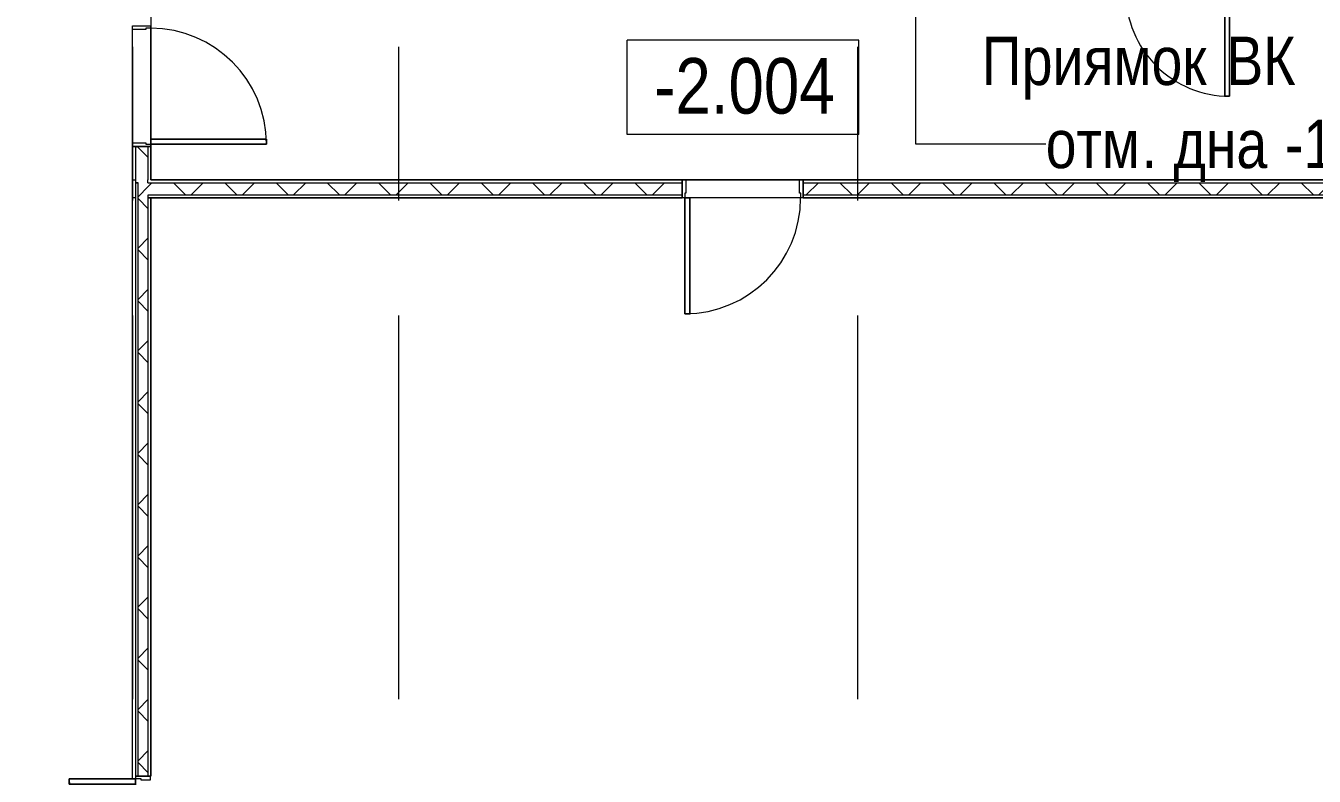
# Model space of a CAD drawing. Header units: millimetres. Extents: x 48966 to 155647, y -43515 to 30475.
# Drawn here: x 103448 to 114112, y 13032 to 19242 of the extents above; entities that cross this region are included whole.
import ezdxf

# ---------------------------------------------------------------- set-up
doc = ezdxf.new("R2010")
doc.units = ezdxf.units.MM
doc.linetypes.add('Осевые', pattern=[6350, 1270, -952.5, 3175, -952.5])
for name, color, linetype, lineweight in [('Двери', 7, 'Continuous', 9), ('Каркас_Импост', 7, 'Continuous', 9), ('Марки помещений', 7, 'Continuous', 9), ('Общие ребра', 7, 'Continuous', 9), ('Оси-2', 7, 'Осевые', 9), ('Панель', 7, 'Continuous', 9), ('Перекрытия', 7, 'Continuous', 9), ('Стены', 7, 'Continuous', 9), ('Стены-1', 7, 'Continuous', 18), ('Текстовые примечания', 7, 'Continuous', 9), ('Штриховка разреза-2', 7, 'Continuous', 9)]:
    doc.layers.add(name, color=color, linetype=linetype, lineweight=lineweight)
doc.layers.add('Перекрытия-1', color=7, linetype='Continuous', lineweight=9, true_color=0xffffff)
doc.styles.add('Arial Narrow_1', font='Arial Narrow.ttf', dxfattribs={"height": 400})
doc.styles.add('Arial Narrow_2', font='Arial Narrow.ttf', dxfattribs={"height": 460})
pattern_1 = [(45, (0, 0), (-212.132, 212.132), []), (135, (0, 0), (-212.132, -212.132), [])]

# ---------------------------------------------------------------- blocks, each defined once
blk = doc.blocks.new('Дверь - Однопольная - ДВ2_20х9-6240718-План -2-го этажа на отм_ -16_650')
at = {"layer": 'Двери'}
for p, q in [((-389, 918), (-429, 918)), ((-429, 918), (-429, 60)), ((-389, 60), (-389, 918)), ((-429, 60), (-389, 60))]:
    blk.add_line(p, q, dxfattribs=at)
blk.add_arc((-429, 60), 858, 360, 90, dxfattribs=at)
at = {"layer": 'Каркас_Импост'}
for p, q in [((-430, 60), (-450, 60)), ((-450, 60), (-450, -60)), ((-430, 20), (-430, 60)), ((-420, 20), (-430, 20)), ((-420, -60), (-420, 20)), ((430, 20), (420, 20)), ((420, 20), (420, -60)), ((450, 60), (430, 60)), ((430, 60), (430, 20)), ((450, -60), (450, 60)), ((-450, -60), (-420, -60)), ((420, -60), (450, -60))]:
    blk.add_line(p, q, dxfattribs=at)
at = {"layer": 'Панель'}
for p, q in [((-429, 918), (-389, 918)), ((-429, 60), (-429, 918)), ((-389, 918), (-389, 60)), ((-389, 60), (-429, 60))]:
    blk.add_line(p, q, dxfattribs=at)
blk = doc.blocks.new('Дверь - Полуторная_001 - ДВ3_20-15-6256140-План -2-го этажа на отм_ -16_650')
at = {"layer": 'Двери'}
for p, q in [((-684, 972), (-729, 972)), ((-729, 972), (-729, 62)), ((-684, 62), (-684, 972)), ((684, 62), (684, 612)), ((684, 612), (729, 612)), ((729, 612), (729, 62)), ((-729, 62), (-684, 62)), ((729, 62), (684, 62))]:
    blk.add_line(p, q, dxfattribs=at)
for centre, radius, start, end in [((-729, 62), 909, 360, 90), ((729, 62), 549, 90, 180)]:
    blk.add_arc(centre, radius, start, end, dxfattribs=at)
at = {"layer": 'Каркас_Импост'}
for p, q in [((-730, 62), (-750, 62)), ((-750, 62), (-750, -62)), ((-730, 18), (-730, 62)), ((-720, 18), (-730, 18)), ((-720, -62), (-720, 18)), ((730, 18), (720, 18)), ((720, 18), (720, -62)), ((750, 62), (730, 62)), ((730, 62), (730, 18)), ((750, -62), (750, 62)), ((-750, -62), (-720, -62)), ((720, -62), (750, -62))]:
    blk.add_line(p, q, dxfattribs=at)
at = {"layer": 'Панель'}
for p, q in [((-729, 972), (-684, 972)), ((-729, 62), (-729, 972)), ((-684, 972), (-684, 62)), ((684, 612), (684, 62)), ((729, 612), (684, 612)), ((729, 62), (729, 612)), ((-684, 62), (-729, 62)), ((684, 62), (729, 62))]:
    blk.add_line(p, q, dxfattribs=at)
blk = doc.blocks.new('Дверь - Однопольная - ДВ2__21х10-8383566-План -2-го этажа на отм_ -16_650')
at = {"layer": 'Двери'}
for p, q in [((-479, -75), (-439, -75)), ((-479, -1033), (-479, -75)), ((-439, -75), (-439, -1033)), ((-439, -1033), (-479, -1033))]:
    blk.add_line(p, q, dxfattribs=at)
blk.add_arc((-479, -75), 958, 270, 0, dxfattribs=at)
at = {"layer": 'Каркас_Импост'}
for p, q in [((-500, 75), (-470, 75)), ((-500, -75), (-500, 75)), ((-470, 75), (-470, -35)), ((470, 75), (500, 75)), ((470, -35), (470, 75)), ((500, 75), (500, -75)), ((-480, -75), (-500, -75)), ((-480, -35), (-480, -75)), ((-470, -35), (-480, -35)), ((480, -35), (470, -35)), ((480, -75), (480, -35)), ((500, -75), (480, -75))]:
    blk.add_line(p, q, dxfattribs=at)
at = {"layer": 'Панель'}
for p, q in [((-439, -75), (-479, -75)), ((-479, -75), (-479, -1033)), ((-439, -1033), (-439, -75)), ((-479, -1033), (-439, -1033))]:
    blk.add_line(p, q, dxfattribs=at)
blk = doc.blocks.new('Марка помещения_Р - Марка помещения-4575829-План -2-го этажа на отм_ -16_650')
at = {"layer": 'Марки помещений'}
for p, q in [((-4.79375, -1.95625), (-4.79375, 1.95625)), ((4.79375, 1.95625), (-4.79375, 1.95625)), ((4.79375, -1.95625), (4.79375, 1.95625)), ((4.79375, -1.95625), (-4.79375, -1.95625))]:
    blk.add_line(p, q, dxfattribs=at)

msp = doc.modelspace()

# ---------------------------------------------------------------- hatches: boundary and pattern name
at = {"layer": 'Штриховка разреза-2'}
h = msp.add_hatch(dxfattribs=at)
h.set_pattern_fill('FP_53', color=256, style=0, pattern_type=2)
h.set_pattern_definition(pattern_1)
h.paths.add_polyline_path([(104456.6, 17942.1), (104456.6, 18242.1), (104356.6, 18242.1), (104356.6, 17942.1), (104376.6, 17942.1)], flags=0)
h.paths.add_polyline_path([(104356.6, 19242.1), (104456.6, 19242.1), (104456.6, 19532.1), (104356.6, 19532.1), (104356.6, 19416.3)], flags=0)
h = msp.add_hatch(dxfattribs=at)
h.set_pattern_fill('FP_53', color=256, style=0, pattern_type=2)
h.set_pattern_definition(pattern_1)
h.paths.add_polyline_path([(104376.6, 9317.1), (104461.6, 9317.1), (104461.6, 11532), (104376.6, 11532)], flags=0)
h.paths.add_polyline_path([(104461.6, 13032), (104461.6, 17942.1), (104376.6, 17942.1), (104376.6, 13032)], flags=0)
h = msp.add_hatch(dxfattribs=at)
h.set_pattern_fill('FP_53', color=256, style=0, pattern_type=2)
h.set_pattern_definition(pattern_1)
h.paths.add_polyline_path([(116681.6, 17842.1), (116681.6, 17942.1), (109881.6, 17942.1), (109881.6, 17842.1), (114217.1, 17842.1)], flags=0)
h.paths.add_polyline_path([(108881.6, 17842.1), (108881.6, 17942.1), (104461.6, 17942.1), (104461.6, 17842.1), (107444.5, 17842.1)], flags=0)

# ---------------------------------------------------------------- linework, layer by layer
at = {"layer": 'Общие ребра'}
for p, q in [((104331.6, 18242.1), (104331.6, 17967.1)), ((104356.6, 18242.1), (104356.6, 17967.1)), ((104456.6, 18242.1), (104456.6, 17967.1)), ((104481.6, 17967.1), (104481.6, 18242.1)), ((104481.6, 18242.1), (104481.6, 17967.1)), ((104331.6, 17967.1), (104356.6, 17967.1)), ((104356.6, 17967.1), (104356.6, 17965.1)), ((104356.6, 17965.1), (104356.6, 17942.1)), ((104356.6, 17942.1), (104376.6, 17942.1)), ((104356.6, 17942.1), (104356.6, 17842.1)), ((104376.6, 17942.1), (104356.6, 17942.1)), ((104376.6, 17842.1), (104376.6, 17942.1)), ((104456.6, 17942.1), (104456.6, 17967.1)), ((104456.6, 17942.1), (104461.6, 17942.1)), ((104456.6, 17942.1), (104461.6, 17942.1)), ((104461.6, 17942.1), (108881.6, 17942.1)), ((108881.6, 17967.1), (104483.6, 17967.1)), ((116681.6, 17967.1), (109881.6, 17967.1)), ((109881.6, 17942.1), (116681.6, 17942.1)), ((104356.6, 17842.1), (104356.6, 17817.1)), ((104356.6, 17817.1), (104356.6, 17714.8)), ((104376.6, 17817.1), (104376.6, 17842.1)), ((104376.6, 17714.8), (104376.6, 17817.1)), ((104461.6, 17817.1), (104461.6, 17842.1)), ((104461.6, 17842.1), (108881.6, 17842.1)), ((104481.6, 17817.1), (104461.6, 17817.1)), ((104461.6, 17714.8), (104461.6, 17817.1)), ((104461.6, 17817.1), (104481.6, 17817.1)), ((104481.6, 13032), (104481.6, 17817.1)), ((104481.6, 17817.1), (104481.6, 13032)), ((104483.6, 17817.1), (108881.6, 17817.1)), ((109881.6, 17842.1), (116681.6, 17842.1)), ((109881.6, 17817.1), (116681.6, 17817.1)), ((104356.6, 17714.8), (104356.6, 17689.8)), ((104376.6, 17689.8), (104376.6, 17714.8)), ((104461.6, 17689.8), (104461.6, 17714.8)), ((104356.6, 17689.8), (104356.6, 13032)), ((104376.6, 13032), (104376.6, 17689.8)), ((104461.6, 13032), (104461.6, 17689.8))]:
    msp.add_line(p, q, dxfattribs=at)
at = {"layer": 'Оси-2'}
for p, q in [((104331.6, 25417.1), (104331.6, -41737.8)), ((106531.6, 25417.1), (106531.6, -41737.8)), ((110331.6, 25417.1), (110331.6, -41737.8))]:
    msp.add_line(p, q, dxfattribs=at)
at = {"layer": 'Перекрытия'}
for p, q in [((104481.6, 19517.1), (104481.6, 17967.1)), ((104481.6, 17967.1), (116681.6, 17967.1)), ((109881.6, 17967.1), (108881.6, 17967.1)), ((108881.6, 17967.1), (108881.6, 17817.1)), ((109881.6, 17817.1), (109881.6, 17967.1)), ((108881.6, 17817.1), (104481.6, 17817.1)), ((104481.6, 17817.1), (104481.6, 13032)), ((123181.6, 17817.1), (109881.6, 17817.1)), ((104481.6, 13032), (104356.6, 13032)), ((104356.6, 13032), (104356.6, 11532))]:
    msp.add_line(p, q, dxfattribs=at)
at = {"layer": 'Перекрытия-1'}
for p, q in [((104481.6, 18242.1), (104481.6, 19242.1)), ((104331.6, 13011), (104331.6, 18242.1)), ((104331.6, 18242.1), (104481.6, 18242.1))]:
    msp.add_line(p, q, dxfattribs=at)
at = {"layer": 'Стены'}
for p, q in [((104331.6, 18242.1), (104331.6, 19242.1)), ((104481.6, 19242.1), (104481.6, 18242.1)), ((104481.6, 18242.1), (104331.6, 18242.1)), ((104331.6, 17967.1), (104356.6, 17967.1)), ((104331.6, 17967.1), (104331.6, 17817.1)), ((108881.6, 17967.1), (109881.6, 17967.1)), ((108881.6, 17817.1), (108881.6, 17967.1)), ((109881.6, 17967.1), (109881.6, 17817.1)), ((104356.6, 17817.1), (104331.6, 17817.1)), ((109881.6, 17817.1), (108881.6, 17817.1)), ((104356.6, 13032), (104481.6, 13032))]:
    msp.add_line(p, q, dxfattribs=at)
at = {"layer": 'Стены-1'}
for p, q in [((104481.6, 18242.1), (104331.6, 18242.1)), ((104483.6, 18242.1), (104481.6, 18242.1)), ((104483.6, 17969.1), (104483.6, 18242.1)), ((104483.6, 17967.1), (104481.6, 17967.1)), ((104481.6, 17967.1), (104483.6, 17967.1)), ((108881.6, 17817.1), (108881.6, 17967.1)), ((109881.6, 17967.1), (109881.6, 17817.1)), ((104481.6, 17817.1), (104483.6, 17817.1)), ((104483.6, 17817.1), (104481.6, 17817.1)), ((104483.6, 13032), (104483.6, 17815.1)), ((104356.6, 13032), (104481.6, 13032)), ((104481.6, 13032), (104483.6, 13032))]:
    msp.add_line(p, q, dxfattribs=at)
at = {"layer": 'Текстовые примечания'}
for p, q in [((110812.2, 19876), (110812.2, 18264)), ((110812.2, 18264), (111241.1, 18264)), ((111241.1, 18264), (111889.3, 18264))]:
    msp.add_line(p, q, dxfattribs=at)

# ---------------------------------------------------------------- block references
at = {"layer": 'Двери'}
for name, p, rotation in [('Дверь - Однопольная - ДВ2_20х9-6240718-План -2-го этажа на отм_ -16_650', (112981.6, 19577.1), 180), ('Дверь - Однопольная - ДВ2__21х10-8383566-План -2-го этажа на отм_ -16_650', (104406.6, 18742.1), 90), ('Дверь - Полуторная_001 - ДВ3_20-15-6256140-План -2-го этажа на отм_ -16_650', (104419.1, 12282), 90)]:
    msp.add_blockref(name, p, dxfattribs=dict(at, rotation=rotation))
msp.add_blockref('Дверь - Однопольная - ДВ2__21х10-8383566-План -2-го этажа на отм_ -16_650', (109381.6, 17892.1), dxfattribs=at)
at = {"layer": 'Марки помещений', "xscale": 199.9999999999999, "yscale": 199.9999999999999, "zscale": 199.9999999999999}
msp.add_blockref('Марка помещения_Р - Марка помещения-4575829-План -2-го этажа на отм_ -16_650', (109382.6, 18733), dxfattribs=at)

# ---------------------------------------------------------------- texts
at = {"layer": 'Марки помещений', "insert": (108648.7, 18974.9), "char_height": 460, "width": 1795.78, "attachment_point": 1, "style": 'Arial Narrow_2'}
msp.add_mtext('-2.004', dxfattribs=at)
at = {"layer": 'Текстовые примечания', "char_height": 400, "attachment_point": 1, "style": 'Arial Narrow_1'}
for s, insert, width in [('Приямок', (111360.2, 19151.9), 2292.826), ('\\fArial Narrow|b0|i0|c204|p34|; ', (113251.9, 19151.9), 160.337), ('ВК', (113384.2, 19151.9), 721.519), ('\\fArial Narrow|b0|i0|c204|p34|; ', (113979.5, 19151.9), 160.337), (' -17.650', (113741.4, 18464), 2116.455), ('отм', (111889.3, 18464), 962.025), ('дна', (112947.7, 18464), 962.025), ('. ', (112683.1, 18464), 320.675)]:
    msp.add_mtext(s, dxfattribs=dict(at, insert=insert, width=width))

doc.saveas('drawing.dxf')
